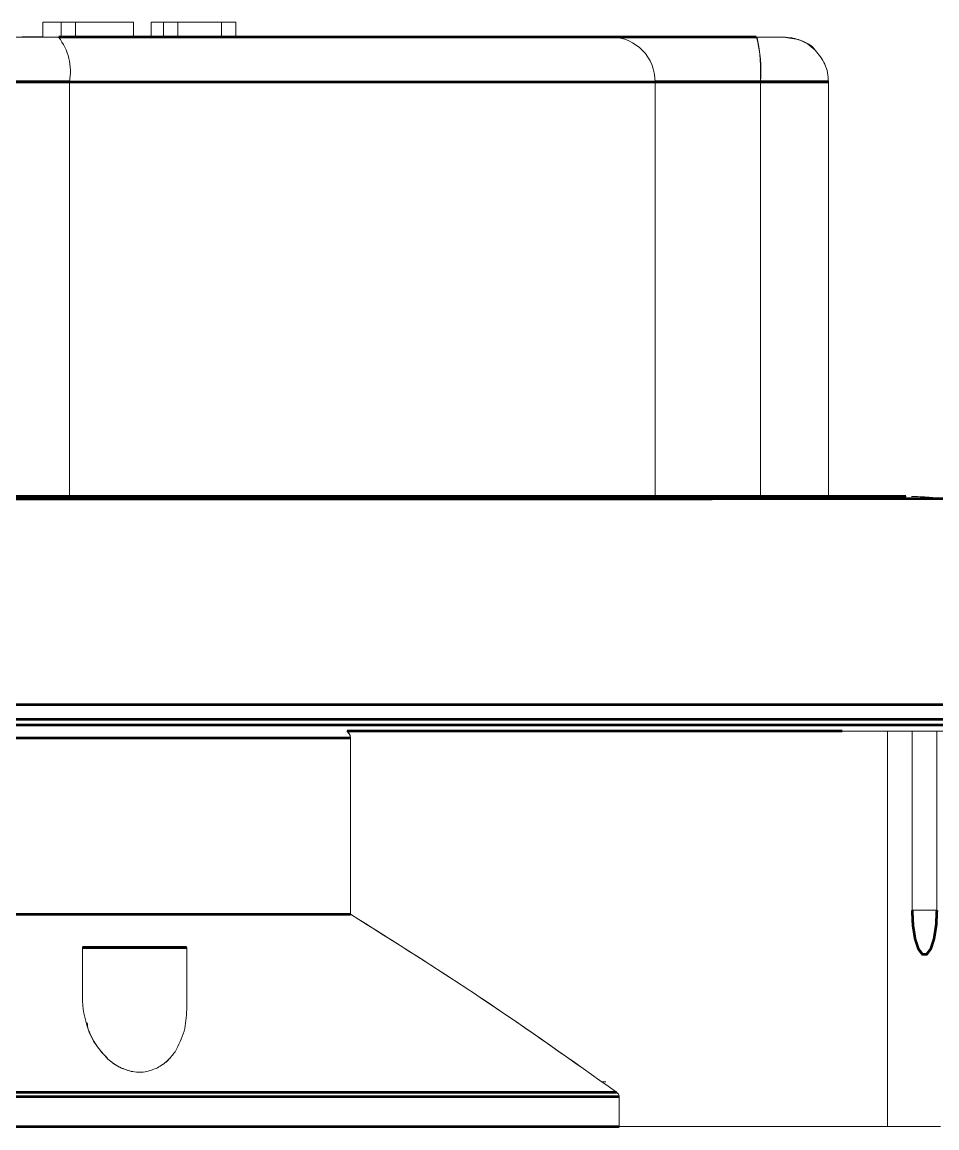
# Model space of a CAD drawing. Header units: millimetres. Extents: x -16985 to -606, y 2122 to 9380.
# Drawn here: x -12382.9 to -12321.6, y 7670 to 7744.1 of the extents above; entities that cross this region are included whole.
import ezdxf

# ---------------------------------------------------------------- set-up
doc = ezdxf.new("R2010")
doc.units = ezdxf.units.MM
doc.linetypes.add('K5LT_THIN', pattern=[0])

msp = doc.modelspace()

# ---------------------------------------------------------------- linework, layer by layer
at = {"color": 7, "linetype": 'K5LT_THIN', "lineweight": 18}
for p, q in [((-12381.524, 7744.117), (-12380.309, 7744.117)), ((-12380.309, 7744.117), (-12381.524, 7744.117)), ((-12381.524, 7744.117), (-12381.524, 7743.117)), ((-12379.339, 7744.117), (-12380.309, 7744.117)), ((-12380.309, 7744.117), (-12380.309, 7743.117)), ((-12380.309, 7744.117), (-12380.309, 7744.117)), ((-12380.309, 7744.117), (-12379.296, 7744.117)), ((-12380.309, 7744.117), (-12380.309, 7744.117)), ((-12379.339, 7743.117), (-12379.339, 7744.117)), ((-12375.448, 7744.117), (-12379.339, 7744.117)), ((-12379.296, 7744.117), (-12376.233, 7744.117)), ((-12379.296, 7744.117), (-12375.448, 7744.117)), ((-12379.296, 7744.117), (-12379.296, 7744.117)), ((-12379.296, 7744.117), (-12379.296, 7744.117)), ((-12376.233, 7744.117), (-12379.296, 7744.117)), ((-12375.448, 7744.117), (-12375.448, 7744.117)), ((-12375.448, 7744.117), (-12375.448, 7743.117)), ((-12374.254, 7743.117), (-12374.254, 7744.117)), ((-12373.308, 7744.117), (-12374.254, 7744.117)), ((-12374.254, 7744.117), (-12374.251, 7744.117)), ((-12374.25, 7744.117), (-12374.254, 7744.117)), ((-12374.251, 7744.117), (-12374.244, 7744.117)), ((-12374.243, 7744.117), (-12374.25, 7744.117)), ((-12374.244, 7744.117), (-12374.208, 7744.117)), ((-12374.152, 7744.117), (-12374.243, 7744.117)), ((-12374.208, 7744.117), (-12374.145, 7744.117)), ((-12374.07, 7744.117), (-12374.152, 7744.117)), ((-12374.145, 7744.117), (-12374.047, 7744.117)), ((-12373.958, 7744.117), (-12374.07, 7744.117)), ((-12374.047, 7744.117), (-12373.913, 7744.117)), ((-12373.82, 7744.117), (-12373.958, 7744.117)), ((-12373.913, 7744.117), (-12373.742, 7744.117)), ((-12373.656, 7744.117), (-12373.82, 7744.117)), ((-12373.742, 7744.117), (-12373.539, 7744.117)), ((-12373.471, 7744.117), (-12373.656, 7744.117)), ((-12373.539, 7744.117), (-12373.425, 7744.117)), ((-12373.266, 7744.117), (-12373.471, 7744.117)), ((-12373.444, 7744.117), (-12373.326, 7744.117)), ((-12373.392, 7744.117), (-12373.444, 7744.117)), ((-12373.444, 7743.117), (-12373.444, 7744.117)), ((-12372.482, 7744.117), (-12373.444, 7744.117)), ((-12373.392, 7744.117), (-12372.331, 7744.117)), ((-12373.338, 7744.117), (-12373.338, 7744.117)), ((-12373.326, 7744.117), (-12373.208, 7744.117)), ((-12373.308, 7744.117), (-12373.308, 7744.117)), ((-12371.618, 7744.117), (-12373.308, 7744.117)), ((-12373.308, 7744.117), (-12373.215, 7744.117)), ((-12373.024, 7744.117), (-12373.284, 7744.117)), ((-12373.046, 7744.117), (-12373.266, 7744.117)), ((-12373.215, 7744.117), (-12373.121, 7744.117)), ((-12373.208, 7744.117), (-12372.968, 7744.117)), ((-12371.49, 7744.117), (-12373.14, 7744.117)), ((-12373.14, 7744.117), (-12373.136, 7744.117)), ((-12373.14, 7744.117), (-12372.513, 7744.117)), ((-12373.136, 7744.117), (-12373.122, 7744.117)), ((-12373.122, 7744.117), (-12373.058, 7744.117)), ((-12373.121, 7744.117), (-12372.925, 7744.117)), ((-12373.058, 7744.117), (-12372.936, 7744.117)), ((-12372.296, 7744.117), (-12373.046, 7744.117)), ((-12373.012, 7744.117), (-12373.041, 7744.117)), ((-12372.871, 7744.117), (-12373.024, 7744.117)), ((-12372.976, 7744.117), (-12373.012, 7744.117)), ((-12372.924, 7744.117), (-12372.963, 7744.117)), ((-12372.936, 7744.117), (-12372.745, 7744.117)), ((-12372.925, 7744.117), (-12372.72, 7744.117)), ((-12372.807, 7744.117), (-12372.924, 7744.117)), ((-12372.603, 7744.117), (-12372.871, 7744.117)), ((-12372.67, 7744.117), (-12372.807, 7744.117)), ((-12372.745, 7744.117), (-12372.447, 7744.117)), ((-12372.725, 7744.117), (-12372.482, 7744.117)), ((-12372.72, 7744.117), (-12372.506, 7744.117)), ((-12372.593, 7744.117), (-12372.67, 7744.117)), ((-12372.513, 7744.117), (-12371.352, 7744.117)), ((-12372.506, 7744.117), (-12372.065, 7744.117)), ((-12369.536, 7744.117), (-12372.482, 7744.117)), ((-12372.482, 7744.117), (-12372.482, 7743.117)), ((-12372.447, 7744.117), (-12372.318, 7744.117)), ((-12372.105, 7744.117), (-12372.385, 7744.117)), ((-12372.318, 7744.117), (-12372.18, 7744.117)), ((-12371.753, 7744.117), (-12372.296, 7744.117)), ((-12372.273, 7744.117), (-12372.064, 7744.117)), ((-12372.18, 7744.117), (-12372.013, 7744.117)), ((-12371.957, 7744.117), (-12372.105, 7744.117)), ((-12371.812, 7744.117), (-12372.071, 7744.117)), ((-12372.065, 7744.117), (-12371.842, 7744.117)), ((-12372.064, 7744.117), (-12371.65, 7744.117)), ((-12372.013, 7744.117), (-12371.841, 7744.117)), ((-12371.656, 7744.117), (-12371.957, 7744.117)), ((-12371.841, 7744.117), (-12371.666, 7744.117)), ((-12371.309, 7744.117), (-12371.812, 7744.117)), ((-12371.615, 7744.117), (-12371.753, 7744.117)), ((-12371.666, 7744.117), (-12371.49, 7744.117)), ((-12371.65, 7744.117), (-12371.243, 7744.117)), ((-12369.724, 7744.117), (-12371.618, 7744.117)), ((-12371.618, 7744.117), (-12371.367, 7744.117)), ((-12371.477, 7744.117), (-12371.615, 7744.117)), ((-12371.49, 7744.117), (-12371.49, 7744.117)), ((-12371.49, 7744.117), (-12371.399, 7744.117)), ((-12370.344, 7744.117), (-12371.49, 7744.117)), ((-12371.477, 7744.117), (-12371.477, 7744.117)), ((-12371.345, 7744.117), (-12371.477, 7744.117)), ((-12371.477, 7744.117), (-12369.547, 7744.117)), ((-12371.399, 7744.117), (-12371.309, 7744.117)), ((-12371.367, 7744.117), (-12371.117, 7744.117)), ((-12371.138, 7744.117), (-12371.352, 7744.117)), ((-12371.352, 7744.117), (-12369.718, 7744.117)), ((-12371.212, 7744.117), (-12371.345, 7744.117)), ((-12371.073, 7744.117), (-12371.309, 7744.117)), ((-12371.309, 7744.117), (-12371.13, 7744.117)), ((-12371.243, 7744.117), (-12370.849, 7744.117)), ((-12370.949, 7744.117), (-12371.212, 7744.117)), ((-12370.925, 7744.117), (-12371.138, 7744.117)), ((-12371.13, 7744.117), (-12370.997, 7744.117)), ((-12371.117, 7744.117), (-12370.628, 7744.117)), ((-12370.649, 7744.117), (-12371.073, 7744.117)), ((-12370.997, 7744.117), (-12370.869, 7744.117)), ((-12370.689, 7744.117), (-12370.949, 7744.117)), ((-12370.505, 7744.117), (-12370.925, 7744.117)), ((-12370.869, 7744.117), (-12370.589, 7744.117)), ((-12370.849, 7744.117), (-12370.475, 7744.117)), ((-12370.436, 7744.117), (-12370.689, 7744.117)), ((-12370.465, 7744.117), (-12370.649, 7744.117)), ((-12370.628, 7744.117), (-12370.393, 7744.117)), ((-12370.589, 7744.117), (-12370.463, 7744.117)), ((-12370.102, 7744.117), (-12370.505, 7744.117)), ((-12370.475, 7744.117), (-12370.126, 7744.117)), ((-12370.2, 7744.117), (-12370.465, 7744.117)), ((-12370.463, 7744.117), (-12370.344, 7744.117)), ((-12370.193, 7744.117), (-12370.436, 7744.117)), ((-12370.393, 7744.117), (-12370.163, 7744.117)), ((-12370.344, 7744.117), (-12370.246, 7744.117)), ((-12370.246, 7744.117), (-12370.156, 7744.117)), ((-12370.057, 7744.117), (-12370.2, 7744.117)), ((-12369.961, 7744.117), (-12370.193, 7744.117)), ((-12370.163, 7744.117), (-12369.94, 7744.117)), ((-12370.156, 7744.117), (-12370.007, 7744.117)), ((-12370.126, 7744.117), (-12369.811, 7744.117)), ((-12369.907, 7744.117), (-12370.102, 7744.117)), ((-12369.941, 7744.117), (-12370.057, 7744.117)), ((-12370.007, 7744.117), (-12369.891, 7744.117)), ((-12369.745, 7744.117), (-12369.961, 7744.117)), ((-12369.799, 7744.117), (-12369.941, 7744.117)), ((-12369.94, 7744.117), (-12369.724, 7744.117)), ((-12369.718, 7744.117), (-12369.907, 7744.117)), ((-12369.891, 7744.117), (-12369.807, 7744.117)), ((-12369.811, 7744.117), (-12369.67, 7744.117)), ((-12369.807, 7744.117), (-12369.753, 7744.117)), ((-12369.754, 7744.117), (-12369.799, 7744.117)), ((-12369.724, 7744.117), (-12369.754, 7744.117)), ((-12369.753, 7744.117), (-12369.739, 7744.117)), ((-12369.645, 7744.117), (-12369.745, 7744.117)), ((-12369.739, 7744.117), (-12369.703, 7744.117)), ((-12369.718, 7744.117), (-12369.697, 7744.117)), ((-12369.709, 7744.117), (-12369.718, 7744.117)), ((-12369.702, 7744.117), (-12369.7, 7744.117)), ((-12369.7, 7744.117), (-12369.697, 7744.117)), ((-12369.697, 7744.117), (-12369.698, 7744.117)), ((-12369.547, 7744.117), (-12369.645, 7744.117)), ((-12369.41, 7744.117), (-12369.547, 7744.117)), ((-12369.536, 7744.117), (-12369.536, 7743.117)), ((-12369.282, 7744.117), (-12369.41, 7744.117)), ((-12369.405, 7744.117), (-12369.282, 7744.117)), ((-12369.068, 7744.117), (-12369.282, 7744.117)), ((-12369.282, 7744.117), (-12369.071, 7744.117)), ((-12369.071, 7744.117), (-12368.903, 7744.117)), ((-12368.773, 7744.117), (-12369.068, 7744.117)), ((-12368.903, 7744.117), (-12368.685, 7744.117)), ((-12368.694, 7744.117), (-12368.773, 7744.117)), ((-12368.655, 7744.117), (-12368.694, 7744.117)), ((-12368.685, 7744.117), (-12368.627, 7744.117)), ((-12368.624, 7744.117), (-12368.655, 7744.117)), ((-12368.627, 7744.117), (-12368.594, 7744.117)), ((-12368.605, 7744.117), (-12368.624, 7744.117)), ((-12368.596, 7744.117), (-12368.605, 7744.117)), ((-12368.585, 7744.117), (-12368.596, 7744.117)), ((-12368.594, 7744.117), (-12368.587, 7744.117)), ((-12368.583, 7744.117), (-12368.585, 7744.117)), ((-12368.583, 7743.117), (-12368.583, 7744.117)), ((-12382.087, 7743.111), (-12383.598, 7743.111)), ((-12382.916, 7743.12), (-12381.524, 7743.12)), ((-12382.916, 7743.12), (-12382.087, 7743.12)), ((-12382.087, 7743.12), (-12381.524, 7743.12)), ((-12380.474, 7743.111), (-12382.087, 7743.111)), ((-12381.524, 7743.117), (-12380.309, 7743.117)), ((-12381.524, 7743.117), (-12380.309, 7743.117)), ((-12373.926, 7743.111), (-12380.474, 7743.111)), ((-12380.309, 7743.117), (-12379.339, 7743.117)), ((-12380.309, 7743.117), (-12379.339, 7743.117)), ((-12379.339, 7743.117), (-12375.448, 7743.117)), ((-12379.339, 7743.117), (-12375.448, 7743.117)), ((-12375.448, 7743.12), (-12374.208, 7743.12)), ((-12375.448, 7743.12), (-12374.177, 7743.12)), ((-12374.152, 7743.117), (-12374.243, 7743.117)), ((-12374.178, 7743.117), (-12374.226, 7743.117)), ((-12374.173, 7743.117), (-12374.145, 7743.117)), ((-12374.145, 7743.117), (-12374.047, 7743.117)), ((-12374.047, 7743.117), (-12373.913, 7743.117)), ((-12367.722, 7743.111), (-12373.926, 7743.111)), ((-12373.913, 7743.117), (-12373.742, 7743.117)), ((-12373.061, 7743.117), (-12373.881, 7743.117)), ((-12373.656, 7743.117), (-12373.82, 7743.117)), ((-12373.742, 7743.117), (-12373.539, 7743.117)), ((-12373.471, 7743.117), (-12373.656, 7743.117)), ((-12373.539, 7743.117), (-12373.444, 7743.117)), ((-12373.444, 7743.117), (-12373.471, 7743.117)), ((-12373.444, 7743.12), (-12373.158, 7743.12)), ((-12373.444, 7743.12), (-12373.177, 7743.12)), ((-12373.392, 7743.117), (-12373.444, 7743.117)), ((-12373.392, 7743.117), (-12373.444, 7743.117)), ((-12373.444, 7743.117), (-12373.208, 7743.117)), ((-12373.444, 7743.117), (-12372.482, 7743.117)), ((-12372.482, 7743.117), (-12373.392, 7743.117)), ((-12373.284, 7743.117), (-12373.392, 7743.117)), ((-12373.224, 7743.117), (-12373.392, 7743.117)), ((-12373.392, 7743.117), (-12373.308, 7743.117)), ((-12373.308, 7743.117), (-12373.061, 7743.117)), ((-12373.308, 7743.117), (-12373.121, 7743.117)), ((-12373.173, 7743.117), (-12373.284, 7743.117)), ((-12373.14, 7743.117), (-12373.224, 7743.117)), ((-12373.208, 7743.117), (-12372.968, 7743.117)), ((-12372.948, 7743.117), (-12373.173, 7743.117)), ((-12373.027, 7743.117), (-12373.142, 7743.117)), ((-12373.121, 7743.117), (-12372.925, 7743.117)), ((-12373.012, 7743.117), (-12373.027, 7743.117)), ((-12372.968, 7743.117), (-12372.725, 7743.117)), ((-12372.641, 7743.117), (-12372.925, 7743.117)), ((-12372.925, 7743.117), (-12372.72, 7743.117)), ((-12372.807, 7743.117), (-12372.846, 7743.117)), ((-12372.67, 7743.117), (-12372.807, 7743.117)), ((-12372.794, 7743.117), (-12371.618, 7743.117)), ((-12372.513, 7743.117), (-12372.739, 7743.117)), ((-12372.725, 7743.117), (-12372.482, 7743.117)), ((-12372.72, 7743.117), (-12372.506, 7743.117)), ((-12372.677, 7743.117), (-12372.482, 7743.117)), ((-12372.593, 7743.117), (-12372.67, 7743.117)), ((-12372.655, 7743.117), (-12372.564, 7743.117)), ((-12372.487, 7743.117), (-12372.641, 7743.117)), ((-12372.506, 7743.117), (-12372.065, 7743.117)), ((-12372.482, 7743.117), (-12369.536, 7743.117)), ((-12372.105, 7743.117), (-12372.331, 7743.117)), ((-12372.273, 7743.117), (-12372.064, 7743.117)), ((-12372.18, 7743.117), (-12372.111, 7743.117)), ((-12371.615, 7743.117), (-12372.169, 7743.117)), ((-12371.957, 7743.117), (-12372.105, 7743.117)), ((-12372.065, 7743.117), (-12371.842, 7743.117)), ((-12372.064, 7743.117), (-12371.65, 7743.117)), ((-12372.013, 7743.117), (-12371.841, 7743.117)), ((-12371.656, 7743.117), (-12371.957, 7743.117)), ((-12371.477, 7743.117), (-12371.941, 7743.117)), ((-12371.941, 7743.117), (-12371.49, 7743.117)), ((-12371.753, 7743.117), (-12371.927, 7743.117)), ((-12371.92, 7743.12), (-12371.725, 7743.12)), ((-12371.89, 7743.12), (-12371.615, 7743.12)), ((-12371.842, 7743.117), (-12371.618, 7743.117)), ((-12371.841, 7743.117), (-12371.666, 7743.117)), ((-12371.618, 7743.117), (-12371.753, 7743.117)), ((-12371.666, 7743.117), (-12371.618, 7743.117)), ((-12371.65, 7743.117), (-12371.243, 7743.117)), ((-12370.873, 7743.117), (-12371.352, 7743.117)), ((-12371.138, 7743.117), (-12371.352, 7743.117)), ((-12371.345, 7743.12), (-12370.873, 7743.12)), ((-12370.914, 7743.117), (-12371.309, 7743.117)), ((-12371.243, 7743.117), (-12370.849, 7743.117)), ((-12371.242, 7743.117), (-12370.759, 7743.117)), ((-12371.064, 7743.117), (-12371.242, 7743.117)), ((-12371.217, 7743.117), (-12371.13, 7743.117)), ((-12370.949, 7743.117), (-12371.212, 7743.117)), ((-12371.198, 7743.12), (-12371.032, 7743.12)), ((-12370.925, 7743.117), (-12371.138, 7743.117)), ((-12371.13, 7743.117), (-12370.997, 7743.117)), ((-12370.997, 7743.117), (-12370.869, 7743.117)), ((-12370.844, 7743.117), (-12370.925, 7743.117)), ((-12370.897, 7743.117), (-12370.914, 7743.117)), ((-12370.869, 7743.117), (-12370.821, 7743.117)), ((-12370.849, 7743.117), (-12370.475, 7743.117)), ((-12370.475, 7743.117), (-12370.126, 7743.117)), ((-12369.942, 7743.117), (-12370.465, 7743.117)), ((-12370.447, 7743.12), (-12370.21, 7743.12)), ((-12370.203, 7743.117), (-12370.36, 7743.117)), ((-12370.344, 7743.117), (-12370.201, 7743.117)), ((-12370.344, 7743.117), (-12370.246, 7743.117)), ((-12370.193, 7743.117), (-12370.344, 7743.117)), ((-12370.314, 7743.12), (-12370.077, 7743.12)), ((-12370.102, 7743.117), (-12370.301, 7743.117)), ((-12370.051, 7743.117), (-12370.278, 7743.117)), ((-12370.246, 7743.117), (-12370.156, 7743.117)), ((-12370.126, 7743.117), (-12369.811, 7743.117)), ((-12369.878, 7743.117), (-12369.724, 7743.117)), ((-12369.547, 7743.117), (-12369.832, 7743.117)), ((-12369.799, 7743.117), (-12369.822, 7743.117)), ((-12369.811, 7743.117), (-12369.67, 7743.117)), ((-12369.807, 7743.117), (-12369.753, 7743.117)), ((-12369.792, 7743.117), (-12369.799, 7743.117)), ((-12369.718, 7743.117), (-12369.776, 7743.117)), ((-12369.757, 7743.12), (-12369.095, 7743.12)), ((-12369.753, 7743.117), (-12369.739, 7743.117)), ((-12369.739, 7743.117), (-12369.718, 7743.117)), ((-12369.697, 7743.117), (-12369.718, 7743.117)), ((-12369.709, 7743.117), (-12369.718, 7743.117)), ((-12369.547, 7743.117), (-12369.697, 7743.117)), ((-12369.646, 7743.12), (-12368.921, 7743.12)), ((-12368.95, 7743.117), (-12369.547, 7743.117)), ((-12369.41, 7743.117), (-12369.547, 7743.117)), ((-12369.282, 7743.117), (-12369.41, 7743.117)), ((-12369.405, 7743.117), (-12369.282, 7743.117)), ((-12369.282, 7743.117), (-12369.071, 7743.117)), ((-12369.068, 7743.117), (-12369.282, 7743.117)), ((-12369.071, 7743.117), (-12368.775, 7743.117)), ((-12368.88, 7743.117), (-12369.068, 7743.117)), ((-12368.775, 7743.117), (-12368.713, 7743.117)), ((-12368.733, 7743.12), (-12367.721, 7743.12)), ((-12361.976, 7743.111), (-12367.722, 7743.111)), ((-12367.721, 7743.12), (-12361.975, 7743.119)), ((-12356.792, 7743.112), (-12361.976, 7743.111)), ((-12361.975, 7743.119), (-12356.791, 7743.119)), ((-12352.265, 7743.112), (-12356.792, 7743.112)), ((-12356.791, 7743.119), (-12352.264, 7743.118)), ((-12348.477, 7743.113), (-12352.265, 7743.112)), ((-12352.264, 7743.118), (-12348.476, 7743.118)), ((-12345.497, 7743.113), (-12348.477, 7743.113)), ((-12348.476, 7743.118), (-12345.497, 7743.117)), ((-12345.497, 7743.117), (-12343.379, 7743.117)), ((-12343.38, 7743.114), (-12345.497, 7743.113)), ((-12342.84, 7743.114), (-12343.38, 7743.114)), ((-12343.379, 7743.117), (-12342.84, 7743.116)), ((-12342.84, 7743.116), (-12342.059, 7743.116)), ((-12342.059, 7743.114), (-12342.84, 7743.114)), ((-12342.059, 7743.116), (-12341.053, 7743.116)), ((-12341.054, 7743.115), (-12342.059, 7743.114)), ((-12339.849, 7743.115), (-12341.054, 7743.115)), ((-12341.053, 7743.116), (-12339.849, 7743.116)), ((-12339.849, 7743.116), (-12338.473, 7743.116)), ((-12338.473, 7743.115), (-12339.849, 7743.115)), ((-12338.473, 7743.116), (-12336.96, 7743.116)), ((-12336.96, 7743.115), (-12338.473, 7743.115)), ((-12336.96, 7743.116), (-12335.345, 7743.116)), ((-12335.345, 7743.115), (-12336.96, 7743.115)), ((-12335.345, 7743.116), (-12333.667, 7743.116)), ((-12333.667, 7743.115), (-12335.345, 7743.115)), ((-12333.667, 7743.116), (-12331.844, 7743.115)), ((-12333.667, 7743.116), (-12332.982, 7743.116)), ((-12331.844, 7743.115), (-12333.667, 7743.115)), ((-12332.982, 7743.115), (-12333.667, 7743.115)), ((-12332.982, 7743.116), (-12332.405, 7743.116)), ((-12332.405, 7743.115), (-12332.982, 7743.115)), ((-12332.405, 7743.116), (-12332.009, 7743.116)), ((-12332.01, 7743.115), (-12332.405, 7743.115)), ((-12331.844, 7743.115), (-12332.01, 7743.115)), ((-12332.009, 7743.116), (-12331.844, 7743.115)), ((-12331.844, 7743.115), (-12331.844, 7743.115)), ((-12331.844, 7743.115), (-12331.311, 7743.024)), ((-12331.844, 7743.115), (-12331.844, 7743.115)), ((-12379.746, 7740.11), (-12379.746, 7712.325)), ((-12340.469, 7740.117), (-12340.469, 7740.114)), ((-12340.246, 7740.117), (-12340.469, 7740.117)), ((-12340.469, 7712.329), (-12340.469, 7740.114)), ((-12333.406, 7740.115), (-12333.406, 7740.116)), ((-12333.406, 7740.115), (-12333.406, 7712.329)), ((-12328.845, 7712.33), (-12328.845, 7740.115)), ((-12328.844, 7740.115), (-12328.845, 7712.33)), ((-12386.088, 7712.323), (-12379.366, 7712.324)), ((-12382.018, 7712.325), (-12383.016, 7712.325)), ((-12380.919, 7712.325), (-12382.018, 7712.325)), ((-12379.746, 7712.325), (-12380.919, 7712.325)), ((-12372.812, 7712.325), (-12379.746, 7712.325)), ((-12379.366, 7712.324), (-12372.775, 7712.324)), ((-12366.244, 7712.326), (-12372.812, 7712.325)), ((-12372.775, 7712.324), (-12366.377, 7712.324)), ((-12366.377, 7712.324), (-12360.235, 7712.324)), ((-12360.159, 7712.326), (-12366.244, 7712.326)), ((-12360.235, 7712.324), (-12354.407, 7712.324)), ((-12354.671, 7712.326), (-12360.159, 7712.326)), ((-12349.877, 7712.327), (-12354.671, 7712.326)), ((-12354.407, 7712.324), (-12348.949, 7712.325)), ((-12345.866, 7712.327), (-12349.877, 7712.327)), ((-12348.949, 7712.325), (-12343.914, 7712.325)), ((-12342.711, 7712.328), (-12345.866, 7712.327)), ((-12343.914, 7712.325), (-12339.351, 7712.326)), ((-12340.469, 7712.329), (-12342.711, 7712.328)), ((-12340.077, 7712.329), (-12340.469, 7712.329)), ((-12339.509, 7712.329), (-12340.077, 7712.329)), ((-12338.778, 7712.329), (-12339.509, 7712.329)), ((-12339.351, 7712.326), (-12335.304, 7712.326)), ((-12337.902, 7712.329), (-12338.778, 7712.329)), ((-12336.901, 7712.329), (-12337.902, 7712.329)), ((-12335.801, 7712.329), (-12336.901, 7712.329)), ((-12334.626, 7712.329), (-12335.801, 7712.329)), ((-12335.304, 7712.326), (-12331.81, 7712.327)), ((-12333.406, 7712.329), (-12334.626, 7712.329)), ((-12332.516, 7712.329), (-12333.406, 7712.329)), ((-12331.67, 7712.329), (-12332.516, 7712.329)), ((-12331.81, 7712.327), (-12328.905, 7712.327)), ((-12330.895, 7712.329), (-12331.67, 7712.329)), ((-12330.216, 7712.329), (-12330.895, 7712.329)), ((-12329.655, 7712.329), (-12330.216, 7712.329)), ((-12329.231, 7712.33), (-12329.655, 7712.329)), ((-12328.958, 7712.33), (-12329.231, 7712.33)), ((-12328.845, 7712.33), (-12328.958, 7712.33)), ((-12326.616, 7712.332), (-12328.905, 7712.332)), ((-12328.905, 7712.327), (-12326.616, 7712.328)), ((-12328.845, 7712.33), (-12328.845, 7712.33)), ((-12328.845, 7712.33), (-12328.845, 7712.33)), ((-12324.965, 7712.331), (-12326.616, 7712.332)), ((-12326.616, 7712.328), (-12324.965, 7712.329)), ((-12323.968, 7712.331), (-12324.965, 7712.331)), ((-12324.965, 7712.329), (-12323.968, 7712.329)), ((-12323.635, 7712.33), (-12323.968, 7712.331)), ((-12323.968, 7712.329), (-12323.635, 7712.33)), ((-12361.132, 7696.598), (-12352.618, 7696.598)), ((-12324.875, 7696.597), (-12361.132, 7696.598)), ((-12324.875, 7696.597), (-12361.132, 7696.598)), ((-12360.963, 7696.396), (-12361.132, 7696.598)), ((-12352.618, 7696.598), (-12334.779, 7696.597)), ((-12334.779, 7696.597), (-12352.618, 7696.598)), ((-12334.779, 7696.597), (-12332.023, 7696.598)), ((-12334.779, 7696.597), (-12332.023, 7696.598)), ((-12334.345, 7696.598), (-12327.92, 7696.599)), ((-12334.345, 7696.598), (-12334.345, 7696.598)), ((-12334.345, 7696.598), (-12332.023, 7696.598)), ((-12332.023, 7696.598), (-12334.345, 7696.598)), ((-12328.178, 7696.598), (-12330.934, 7696.597)), ((-12330.934, 7696.597), (-12328.178, 7696.598)), ((-12327.089, 7696.597), (-12330.934, 7696.597)), ((-12330.934, 7696.597), (-12327.089, 7696.597)), ((-12324.333, 7696.598), (-12328.178, 7696.598)), ((-12328.178, 7696.598), (-12328.178, 7696.597)), ((-12328.178, 7696.598), (-12324.333, 7696.598)), ((-12327.92, 7696.599), (-12319.914, 7696.598)), ((-12327.089, 7696.597), (-12326.538, 7696.597)), ((-12326.538, 7696.597), (-12327.089, 7696.597)), ((-12326.538, 7696.597), (-12323.221, 7696.597)), ((-12323.221, 7696.597), (-12326.538, 7696.597)), ((-12324.884, 7696.598), (-12324.333, 7696.598)), ((-12321.568, 7696.598), (-12324.884, 7696.598)), ((-12324.884, 7696.598), (-12324.884, 7696.597)), ((-12324.884, 7696.598), (-12321.568, 7696.598)), ((-12323.221, 7696.597), (-12324.875, 7696.597)), ((-12324.875, 7670.097), (-12324.875, 7696.597)), ((-12324.875, 7696.597), (-12323.221, 7696.597)), ((-12323.221, 7696.597), (-12323.221, 7684.597)), ((-12319.914, 7696.598), (-12321.568, 7696.598)), ((-12321.568, 7696.598), (-12321.568, 7684.598)), ((-12360.891, 7696.141), (-12360.891, 7684.325)), ((-12323.221, 7684.598), (-12321.568, 7684.598)), ((-12323.221, 7684.597), (-12323.206, 7684.012)), ((-12321.583, 7684.013), (-12321.568, 7684.598)), ((-12323.206, 7684.012), (-12323.158, 7683.449)), ((-12321.631, 7683.45), (-12321.583, 7684.013)), ((-12323.158, 7683.449), (-12323.082, 7682.931)), ((-12321.707, 7682.931), (-12321.631, 7683.45)), ((-12323.082, 7682.931), (-12322.979, 7682.476)), ((-12322.979, 7682.476), (-12322.854, 7682.103)), ((-12321.935, 7682.103), (-12321.81, 7682.476)), ((-12321.81, 7682.476), (-12321.707, 7682.931)), ((-12378.875, 7682.097), (-12378.875, 7682.098)), ((-12378.875, 7682.098), (-12371.875, 7682.098)), ((-12378.807, 7682.097), (-12378.875, 7682.097)), ((-12378.875, 7682.097), (-12378.875, 7678.824)), ((-12378.608, 7682.097), (-12378.807, 7682.097)), ((-12378.285, 7682.097), (-12378.608, 7682.097)), ((-12377.849, 7682.097), (-12378.285, 7682.097)), ((-12377.319, 7682.097), (-12377.849, 7682.097)), ((-12376.714, 7682.097), (-12377.319, 7682.097)), ((-12376.875, 7682.097), (-12376.76, 7682.097)), ((-12376.76, 7682.097), (-12376.875, 7682.097)), ((-12376.76, 7682.097), (-12376.435, 7682.097)), ((-12376.435, 7682.097), (-12376.76, 7682.097)), ((-12376.057, 7682.097), (-12376.714, 7682.097)), ((-12376.435, 7682.097), (-12375.948, 7682.097)), ((-12375.948, 7682.097), (-12376.435, 7682.097)), ((-12375.375, 7682.097), (-12376.057, 7682.097)), ((-12375.948, 7682.097), (-12375.375, 7682.097)), ((-12375.375, 7682.097), (-12375.948, 7682.097)), ((-12374.692, 7682.097), (-12375.375, 7682.097)), ((-12375.375, 7682.097), (-12374.801, 7682.097)), ((-12374.801, 7682.097), (-12375.375, 7682.097)), ((-12374.801, 7682.097), (-12374.314, 7682.097)), ((-12374.314, 7682.097), (-12374.801, 7682.097)), ((-12374.035, 7682.097), (-12374.692, 7682.097)), ((-12374.314, 7682.097), (-12373.989, 7682.097)), ((-12373.989, 7682.097), (-12374.314, 7682.097)), ((-12373.43, 7682.097), (-12374.035, 7682.097)), ((-12373.989, 7682.097), (-12373.875, 7682.097)), ((-12373.875, 7682.097), (-12373.989, 7682.097)), ((-12372.9, 7682.097), (-12373.43, 7682.097)), ((-12372.464, 7682.097), (-12372.9, 7682.097)), ((-12372.141, 7682.097), (-12372.464, 7682.097)), ((-12371.942, 7682.097), (-12372.141, 7682.097)), ((-12371.875, 7682.097), (-12371.942, 7682.097)), ((-12371.875, 7682.097), (-12371.875, 7682.098)), ((-12371.875, 7677.943), (-12371.875, 7682.097)), ((-12322.854, 7682.103), (-12322.711, 7681.826)), ((-12322.711, 7681.826), (-12322.556, 7681.655)), ((-12322.556, 7681.655), (-12322.395, 7681.598)), ((-12322.395, 7681.598), (-12322.233, 7681.655)), ((-12322.233, 7681.655), (-12322.078, 7681.826)), ((-12322.078, 7681.826), (-12321.935, 7682.103)), ((-12371.875, 7677.945), (-12371.875, 7677.943)), ((-12343.773, 7673.098), (-12344.006, 7673.098)), ((-12343.049, 7672.396), (-12342.921, 7672.269)), ((-12342.921, 7672.269), (-12343.049, 7672.396)), ((-12342.865, 7670.097), (-12342.865, 7672.097)), ((-12342.865, 7672.097), (-12342.865, 7670.097)), ((-12363.194, 7670.097), (-12383.875, 7670.097)), ((-12383.875, 7670.097), (-12370.068, 7670.097)), ((-12370.068, 7670.097), (-12358.06, 7670.097)), ((-12342.865, 7670.097), (-12363.194, 7670.097)), ((-12342.865, 7670.097), (-12324.875, 7670.097)), ((-12324.875, 7670.097), (-12342.865, 7670.097)), ((-12321.318, 7670.098), (-12324.875, 7670.097)), ((-12321.318, 7670.098), (-12324.875, 7670.097))]:
    msp.add_line(p, q, dxfattribs=at)
at = {"color": 7, "linetype": 'K5LT_THIN', "const_width": 0.18}
for points in [[(-12343.38, 7743.114), (-12344.578, 7743.114), (-12346.11, 7743.113), (-12347.964, 7743.113), (-12350.128, 7743.113), (-12352.588, 7743.112), (-12355.325, 7743.112), (-12358.321, 7743.112), (-12361.556, 7743.111), (-12365.006, 7743.111), (-12368.649, 7743.111), (-12372.459, 7743.111), (-12376.41, 7743.111), (-12380.474, 7743.111)], [(-12368.618, 7743.12), (-12365.006, 7743.12), (-12361.555, 7743.119), (-12358.32, 7743.119), (-12355.324, 7743.119), (-12352.587, 7743.118), (-12350.128, 7743.118), (-12347.964, 7743.118), (-12346.109, 7743.117), (-12344.578, 7743.117), (-12343.379, 7743.117)], [(-12343.379, 7743.117), (-12342.84, 7743.116), (-12342.059, 7743.116), (-12341.053, 7743.116), (-12339.849, 7743.116), (-12338.473, 7743.116), (-12336.96, 7743.116), (-12335.345, 7743.116), (-12333.667, 7743.116)], [(-12385.774, 7740.11), (-12385.571, 7740.11), (-12385.182, 7740.11), (-12384.617, 7740.11), (-12383.889, 7740.11), (-12383.016, 7740.11), (-12382.018, 7740.11), (-12380.919, 7740.11), (-12379.746, 7740.11)], [(-12379.745, 7740.121), (-12380.918, 7740.121), (-12382.017, 7740.121), (-12383.015, 7740.121), (-12383.888, 7740.121), (-12384.616, 7740.121), (-12385.181, 7740.121), (-12385.57, 7740.121), (-12385.772, 7740.121)], [(-12340.469, 7740.114), (-12341.738, 7740.114), (-12343.36, 7740.113), (-12345.324, 7740.113), (-12347.615, 7740.112), (-12350.219, 7740.112), (-12353.117, 7740.112), (-12356.29, 7740.111), (-12359.715, 7740.111), (-12363.368, 7740.111), (-12367.225, 7740.111), (-12371.259, 7740.111), (-12375.443, 7740.11), (-12379.746, 7740.11)], [(-12379.746, 7740.11), (-12375.443, 7740.11), (-12371.259, 7740.111), (-12367.225, 7740.111), (-12363.368, 7740.111), (-12359.715, 7740.111), (-12356.29, 7740.111), (-12353.117, 7740.112), (-12350.219, 7740.112), (-12347.615, 7740.112), (-12345.324, 7740.113), (-12343.36, 7740.113), (-12341.738, 7740.114), (-12340.469, 7740.114)], [(-12333.406, 7740.116), (-12334.626, 7740.116), (-12335.8, 7740.116), (-12336.901, 7740.116), (-12337.901, 7740.116), (-12338.777, 7740.116), (-12339.508, 7740.116), (-12340.077, 7740.116), (-12340.469, 7740.117)], [(-12340.469, 7740.114), (-12340.077, 7740.114), (-12339.509, 7740.114), (-12338.778, 7740.114), (-12337.901, 7740.114), (-12336.901, 7740.114), (-12335.801, 7740.115), (-12334.626, 7740.115), (-12333.406, 7740.115)], [(-12333.406, 7740.116), (-12332.516, 7740.116), (-12331.67, 7740.116), (-12330.895, 7740.116), (-12330.216, 7740.116), (-12329.655, 7740.116), (-12329.231, 7740.116), (-12328.958, 7740.116), (-12328.844, 7740.115)], [(-12328.845, 7740.115), (-12328.958, 7740.115), (-12329.231, 7740.115), (-12329.655, 7740.115), (-12330.216, 7740.115), (-12330.895, 7740.115), (-12331.67, 7740.115), (-12332.516, 7740.115), (-12333.406, 7740.115)], [(-12392.874, 7712.165), (-12387.756, 7712.165), (-12382.663, 7712.165), (-12377.623, 7712.165), (-12372.66, 7712.165), (-12367.8, 7712.165), (-12363.068, 7712.166), (-12358.488, 7712.166), (-12354.083, 7712.166), (-12349.876, 7712.166), (-12345.888, 7712.166), (-12342.139, 7712.167), (-12338.649, 7712.167), (-12335.435, 7712.168), (-12332.514, 7712.168), (-12329.901, 7712.168), (-12327.608, 7712.169), (-12325.648, 7712.169), (-12324.03, 7712.17), (-12322.764, 7712.17), (-12321.854, 7712.171), (-12321.307, 7712.171), (-12321.124, 7712.172)], [(-12321.124, 7712.172), (-12321.307, 7712.171), (-12321.854, 7712.171), (-12322.764, 7712.17), (-12324.03, 7712.17), (-12325.648, 7712.169), (-12327.608, 7712.169), (-12329.901, 7712.168), (-12332.514, 7712.168), (-12335.435, 7712.168), (-12338.649, 7712.167), (-12342.139, 7712.167), (-12345.888, 7712.166), (-12349.876, 7712.166), (-12354.083, 7712.166), (-12358.488, 7712.166), (-12363.068, 7712.166), (-12367.8, 7712.165), (-12372.66, 7712.165), (-12377.623, 7712.165), (-12382.663, 7712.165), (-12387.756, 7712.165), (-12392.874, 7712.165)], [(-12379.746, 7712.325), (-12380.919, 7712.325), (-12382.018, 7712.325), (-12383.016, 7712.325), (-12383.89, 7712.325), (-12384.617, 7712.325), (-12385.182, 7712.325), (-12385.571, 7712.325), (-12385.774, 7712.324)], [(-12328.845, 7712.332), (-12328, 7712.332), (-12326.439, 7712.332), (-12325.217, 7712.331), (-12324.339, 7712.331), (-12323.811, 7712.33), (-12323.635, 7712.33), (-12323.811, 7712.329), (-12324.339, 7712.329), (-12325.217, 7712.328), (-12326.439, 7712.328), (-12328, 7712.328), (-12329.892, 7712.327), (-12332.104, 7712.327), (-12334.626, 7712.326), (-12337.445, 7712.326), (-12340.546, 7712.326), (-12343.914, 7712.325), (-12347.532, 7712.325), (-12351.381, 7712.325), (-12355.441, 7712.324), (-12359.691, 7712.324), (-12364.111, 7712.324), (-12368.678, 7712.324), (-12373.367, 7712.324), (-12378.156, 7712.324), (-12383.021, 7712.323)], [(-12379.746, 7712.325), (-12375.443, 7712.325), (-12371.26, 7712.325), (-12367.226, 7712.325), (-12363.368, 7712.326), (-12359.715, 7712.326), (-12356.29, 7712.326), (-12353.117, 7712.326), (-12350.219, 7712.327), (-12347.615, 7712.327), (-12345.324, 7712.327), (-12343.36, 7712.328), (-12341.738, 7712.328), (-12340.469, 7712.329)], [(-12333.406, 7712.329), (-12334.626, 7712.329), (-12335.801, 7712.329), (-12336.901, 7712.329), (-12337.902, 7712.329), (-12338.778, 7712.329), (-12339.509, 7712.329), (-12340.077, 7712.329), (-12340.469, 7712.329)], [(-12333.406, 7712.329), (-12332.516, 7712.329), (-12331.67, 7712.329), (-12330.895, 7712.329), (-12330.216, 7712.329), (-12329.655, 7712.329), (-12329.231, 7712.33), (-12328.958, 7712.33), (-12328.845, 7712.33)], [(-12392.874, 7698.378), (-12384.885, 7698.378), (-12376.911, 7698.378), (-12368.968, 7698.378), (-12361.072, 7698.378), (-12353.238, 7698.378), (-12345.482, 7698.379), (-12337.819, 7698.379), (-12330.263, 7698.379), (-12322.83, 7698.379), (-12315.534, 7698.38)], [(-12302.562, 7698.38), (-12310.107, 7698.38), (-12317.84, 7698.379), (-12325.743, 7698.379), (-12333.798, 7698.379), (-12341.986, 7698.379), (-12350.29, 7698.379), (-12358.691, 7698.378), (-12367.169, 7698.378), (-12375.705, 7698.378), (-12384.28, 7698.378), (-12392.874, 7698.378)], [(-12303.561, 7697.388), (-12310.911, 7697.388), (-12318.435, 7697.387), (-12326.116, 7697.387), (-12333.938, 7697.387), (-12341.884, 7697.387), (-12349.938, 7697.386), (-12358.083, 7697.386), (-12366.3, 7697.386), (-12374.574, 7697.386), (-12382.887, 7697.386), (-12391.221, 7697.386)], [(-12391.221, 7697.386), (-12382.887, 7697.386), (-12374.574, 7697.386), (-12366.3, 7697.386), (-12358.083, 7697.386), (-12349.938, 7697.386), (-12341.884, 7697.387), (-12333.938, 7697.387), (-12326.116, 7697.387), (-12318.435, 7697.387), (-12310.911, 7697.388), (-12303.561, 7697.388)], [(-12391.02, 7697.007), (-12382.723, 7697.007), (-12374.447, 7697.007), (-12366.21, 7697.007), (-12358.029, 7697.007), (-12349.92, 7697.007), (-12341.902, 7697.008), (-12333.99, 7697.008), (-12326.201, 7697.008), (-12318.552, 7697.008), (-12311.058, 7697.009), (-12303.735, 7697.009)], [(-12303.735, 7697.009), (-12311.058, 7697.009), (-12318.552, 7697.008), (-12326.201, 7697.008), (-12333.99, 7697.008), (-12341.902, 7697.008), (-12349.92, 7697.007), (-12358.029, 7697.007), (-12366.21, 7697.007), (-12374.447, 7697.007), (-12382.723, 7697.007), (-12391.02, 7697.007)], [(-12361.132, 7696.598), (-12356.893, 7696.598), (-12352.675, 7696.598), (-12348.479, 7696.598), (-12344.308, 7696.598), (-12340.164, 7696.598), (-12336.05, 7696.598), (-12331.968, 7696.599), (-12327.92, 7696.599)], [(-12334.345, 7696.598), (-12336.598, 7696.598), (-12338.861, 7696.598), (-12341.133, 7696.598), (-12343.414, 7696.598), (-12345.703, 7696.598), (-12348, 7696.598), (-12350.305, 7696.598), (-12352.618, 7696.598)], [(-12360.891, 7696.141), (-12368.832, 7696.141), (-12376.82, 7696.141), (-12384.839, 7696.141), (-12392.874, 7696.141), (-12400.909, 7696.141), (-12408.929, 7696.141), (-12416.917, 7696.141), (-12424.858, 7696.142)], [(-12424.858, 7696.142), (-12416.917, 7696.141), (-12408.929, 7696.141), (-12400.909, 7696.141), (-12392.874, 7696.141), (-12384.839, 7696.141), (-12376.82, 7696.141), (-12368.832, 7696.141), (-12360.891, 7696.141)], [(-12321.568, 7684.598), (-12321.617, 7683.572), (-12321.761, 7682.669), (-12321.981, 7682), (-12322.251, 7681.643), (-12322.538, 7681.643), (-12322.808, 7681.999), (-12323.028, 7682.669), (-12323.172, 7683.571), (-12323.221, 7684.597)], [(-12360.891, 7684.325), (-12363.743, 7684.325), (-12366.603, 7684.325), (-12369.469, 7684.325), (-12372.341, 7684.325), (-12375.219, 7684.325), (-12378.1, 7684.325), (-12380.986, 7684.325), (-12383.875, 7684.325)], [(-12383.875, 7684.325), (-12380.986, 7684.325), (-12378.1, 7684.325), (-12375.219, 7684.325), (-12372.341, 7684.325), (-12369.469, 7684.325), (-12366.603, 7684.325), (-12363.743, 7684.325), (-12360.891, 7684.325)], [(-12378.875, 7682.098), (-12377.998, 7682.098), (-12377.122, 7682.098), (-12376.247, 7682.098), (-12375.371, 7682.098), (-12374.496, 7682.098), (-12373.622, 7682.098), (-12372.748, 7682.098), (-12371.875, 7682.098)], [(-12371.875, 7682.097), (-12372.086, 7682.097), (-12372.693, 7682.097), (-12373.625, 7682.097), (-12374.767, 7682.097), (-12375.982, 7682.097), (-12377.125, 7682.097), (-12378.056, 7682.097), (-12378.663, 7682.097), (-12378.875, 7682.097)], [(-12383.875, 7672.396), (-12378.709, 7672.396), (-12373.553, 7672.396), (-12368.411, 7672.396), (-12363.288, 7672.396), (-12358.186, 7672.396), (-12353.11, 7672.396), (-12348.063, 7672.396), (-12343.049, 7672.396)], [(-12343.049, 7672.396), (-12348.063, 7672.396), (-12353.11, 7672.396), (-12358.186, 7672.396), (-12363.288, 7672.396), (-12368.411, 7672.396), (-12373.553, 7672.396), (-12378.709, 7672.396), (-12383.875, 7672.396)], [(-12342.865, 7672.097), (-12347.901, 7672.097), (-12352.97, 7672.097), (-12358.069, 7672.097), (-12363.194, 7672.097), (-12368.341, 7672.097), (-12373.505, 7672.097), (-12378.685, 7672.097), (-12383.875, 7672.097)], [(-12383.875, 7672.097), (-12378.685, 7672.097), (-12373.505, 7672.097), (-12368.341, 7672.097), (-12363.194, 7672.097), (-12358.069, 7672.097), (-12352.97, 7672.097), (-12347.901, 7672.097), (-12342.865, 7672.097)], [(-12383.875, 7670.097), (-12378.685, 7670.097), (-12373.505, 7670.097), (-12368.341, 7670.097), (-12363.194, 7670.097), (-12358.069, 7670.097), (-12352.97, 7670.097), (-12347.901, 7670.097), (-12342.865, 7670.097)]]:
    msp.add_lwpolyline(points, dxfattribs=at)
at = {"color": 7, "linetype": 'K5LT_THIN', "lineweight": 18}
for centre, radius, start, end in [((-12383.383, 7740.816), 3.705, 349.01785, 38.26747), ((-12343.425, 7740.158), 2.956, 359.14327, 89.11497), ((-12342.212, 7740.859), 8.838, 355.16904, 14.78904), ((-12344.896, 7740.765), 11.509, 356.76495, 11.52941)]:
    msp.add_arc(centre, radius, start, end, dxfattribs=at)
for points, knots in [([(-12374.254, 7744.117), (-12374.214, 7744.117), (-12374.135, 7744.117), (-12373.383, 7744.117), (-12372.453, 7744.117), (-12371.803, 7744.117), (-12371.477, 7744.117)], [0, 0, 0, 0, 0.279923, 0.559295, 0.779501, 1, 1, 1, 1]), ([(-12372.331, 7744.117), (-12371.939, 7744.117), (-12371.156, 7744.117), (-12370.038, 7744.117), (-12369.843, 7744.117), (-12369.724, 7744.117)], [0, 0, 0, 0, 0.280751, 0.560701, 1, 1, 1, 1]), ([(-12369.697, 7744.117), (-12369.699, 7744.117), (-12369.703, 7744.117), (-12370.149, 7744.117), (-12370.344, 7744.117)], [0, 0, 0, 0, 0.56163, 1, 1, 1, 1]), ([(-12369.547, 7744.117), (-12369.356, 7744.117), (-12368.975, 7744.117), (-12368.641, 7744.117), (-12368.605, 7744.117), (-12368.583, 7744.117)], [0, 0, 0, 0, 0.279597, 0.559749, 1, 1, 1, 1]), ([(-12368.583, 7744.117), (-12368.605, 7744.117), (-12368.645, 7744.117), (-12369.264, 7744.117), (-12369.536, 7744.117)], [0, 0, 0, 0, 0.560584, 1, 1, 1, 1]), ([(-12380.474, 7743.111), (-12381.256, 7743.111), (-12382.856, 7743.111), (-12384.992, 7743.11), (-12386.869, 7743.11), (-12388.277, 7743.11), (-12388.603, 7743.11), (-12388.762, 7743.11)], [0, 0, 0, 0, 0.180587, 0.369567, 0.562166, 0.786333, 1, 1, 1, 1]), ([(-12374.254, 7743.117), (-12374.221, 7743.117), (-12374.162, 7743.117), (-12373.569, 7743.117), (-12373.308, 7743.117)], [0, 0, 0, 0, 0.560211, 1, 1, 1, 1]), ([(-12369.724, 7743.117), (-12369.784, 7743.117), (-12369.905, 7743.117), (-12370.526, 7743.117), (-12371.409, 7743.117), (-12372.024, 7743.117), (-12372.331, 7743.117)], [0, 0, 0, 0, 0.280535, 0.559939, 0.779669, 1, 1, 1, 1]), ([(-12369.536, 7743.117), (-12369.208, 7743.117), (-12368.621, 7743.117), (-12368.595, 7743.117), (-12368.583, 7743.117)], [0, 0, 0, 0, 0.558282, 1, 1, 1, 1]), ([(-12333.667, 7743.115), (-12334.479, 7743.115), (-12336.14, 7743.115), (-12338.477, 7743.115), (-12340.648, 7743.115), (-12342.44, 7743.114), (-12343.072, 7743.114), (-12343.38, 7743.114)], [0, 0, 0, 0, 0.180587, 0.369567, 0.562166, 0.786333, 1, 1, 1, 1]), ([(-12331.844, 7743.115), (-12331.463, 7743.064), (-12330.698, 7742.963), (-12329.946, 7742.565), (-12329.728, 7742.241), (-12329.728, 7742.24)], [0, 0, 0, 0, 0.498223, 0.998348, 1, 1, 1, 1]), ([(-12329.723, 7742.236), (-12329.901, 7742.391), (-12330.239, 7742.684), (-12330.957, 7743.028), (-12331.506, 7743.082), (-12331.844, 7743.115)], [0, 0, 0, 0, 0.300763, 0.569327, 1, 1, 1, 1]), ([(-12331.292, 7743.065), (-12331.309, 7743.065), (-12331.33, 7743.065), (-12331.522, 7743.065), (-12331.549, 7743.065)], [0, 0, 0, 0, 0.862963, 1, 1, 1, 1]), ([(-12328.845, 7740.115), (-12328.857, 7740.317), (-12328.881, 7740.72), (-12329.116, 7741.479), (-12329.483, 7741.937), (-12329.723, 7742.236)], [0, 0, 0, 0, 0.257997, 0.515346, 1, 1, 1, 1]), ([(-12385.774, 7740.11), (-12385.606, 7740.11), (-12385.261, 7740.11), (-12383.702, 7740.11), (-12381.795, 7740.11), (-12380.418, 7740.11), (-12379.746, 7740.11)], [0, 0, 0, 0, 0.274005, 0.561474, 0.785995, 1, 1, 1, 1]), ([(-12340.469, 7740.114), (-12340.163, 7740.114), (-12339.535, 7740.114), (-12337.655, 7740.114), (-12335.537, 7740.115), (-12334.105, 7740.115), (-12333.406, 7740.115)], [0, 0, 0, 0, 0.274005, 0.561474, 0.785995, 1, 1, 1, 1]), ([(-12328.844, 7740.115), (-12328.943, 7740.116), (-12329.148, 7740.116), (-12330.36, 7740.116), (-12331.857, 7740.116), (-12332.901, 7740.116), (-12333.406, 7740.116)], [0, 0, 0, 0, 0.271756, 0.562045, 0.788243, 1, 1, 1, 1]), ([(-12333.406, 7740.115), (-12332.759, 7740.115), (-12331.42, 7740.115), (-12329.933, 7740.115), (-12329.041, 7740.115), (-12328.908, 7740.115), (-12328.845, 7740.115)], [0, 0, 0, 0, 0.271422, 0.561626, 0.787962, 1, 1, 1, 1]), ([(-12321.253, 7712.187), (-12321.57, 7712.221), (-12322.109, 7712.279), (-12322.752, 7712.312), (-12323.138, 7712.324), (-12323.25, 7712.326), (-12323.282, 7712.327)], [0, 0, 0, 0, 0.453746, 0.771813, 0.934593, 1, 1, 1, 1]), ([(-12361.132, 7696.598), (-12361.065, 7696.529), (-12360.97, 7696.43), (-12360.901, 7696.263), (-12360.894, 7696.181), (-12360.891, 7696.141)], [0, 0, 0, 0, 0.54134, 0.775177, 1, 1, 1, 1]), ([(-12361.104, 7696.598), (-12361.043, 7696.542), (-12360.982, 7696.485), (-12360.952, 7696.409), (-12360.951, 7696.408)], [0, 0, 0, 0, 0.983886, 1, 1, 1, 1]), ([(-12360.891, 7696.141), (-12360.894, 7696.185), (-12360.901, 7696.275), (-12360.942, 7696.355), (-12360.963, 7696.396)], [0, 0, 0, 0, 0.482402, 1, 1, 1, 1]), ([(-12343.049, 7672.396), (-12346.025, 7674.507), (-12351.869, 7678.651), (-12357.921, 7682.458), (-12360.891, 7684.325)], [0, 0, 0, 0, 0.509325, 1, 1, 1, 1]), ([(-12360.891, 7684.325), (-12357.936, 7682.467), (-12351.884, 7678.661), (-12346.04, 7674.517), (-12343.049, 7672.396)], [0, 0, 0, 0, 0.488198, 1, 1, 1, 1]), ([(-12378.875, 7678.824), (-12378.875, 7678.822), (-12378.875, 7678.807), (-12378.872, 7678.068), (-12378.668, 7676.951), (-12378.014, 7675.545), (-12377.448, 7674.931), (-12377.164, 7674.623)], [0, 0, 0, 0, 0.001244, 0.010264, 0.498438, 0.748727, 1, 1, 1, 1]), ([(-12371.875, 7677.943), (-12371.901, 7677.448), (-12371.953, 7676.457), (-12372.425, 7675.562), (-12372.66, 7675.115)], [0, 0, 0, 0, 0.499907, 1, 1, 1, 1]), ([(-12372.66, 7675.115), (-12372.425, 7675.562), (-12371.953, 7676.457), (-12371.901, 7677.448), (-12371.875, 7677.943)], [0, 0, 0, 0, 0.49975, 1, 1, 1, 1]), ([(-12377.164, 7674.623), (-12377.441, 7674.931), (-12377.994, 7675.545), (-12378.462, 7676.387), (-12378.535, 7676.9), (-12378.556, 7677.044)], [0, 0, 0, 0, 0.419881, 0.837699, 1, 1, 1, 1]), ([(-12372.66, 7675.115), (-12372.823, 7674.893), (-12373.131, 7674.474), (-12373.608, 7674.176), (-12373.833, 7674.035)], [0, 0, 0, 0, 0.528297, 1, 1, 1, 1]), ([(-12373.833, 7674.035), (-12373.596, 7674.185), (-12373.121, 7674.485), (-12372.814, 7674.905), (-12372.66, 7675.115)], [0, 0, 0, 0, 0.499647, 1, 1, 1, 1]), ([(-12375.599, 7673.794), (-12375.897, 7673.885), (-12376.492, 7674.069), (-12376.94, 7674.439), (-12377.164, 7674.623)], [0, 0, 0, 0, 0.500701, 1, 1, 1, 1]), ([(-12377.164, 7674.623), (-12376.922, 7674.425), (-12376.472, 7674.056), (-12375.875, 7673.877), (-12375.599, 7673.794)], [0, 0, 0, 0, 0.536369, 1, 1, 1, 1]), ([(-12373.833, 7674.035), (-12374.105, 7673.926), (-12374.516, 7673.762), (-12375.139, 7673.724), (-12375.447, 7673.771), (-12375.599, 7673.794)], [0, 0, 0, 0, 0.498477, 0.753279, 1, 1, 1, 1]), ([(-12375.599, 7673.794), (-12375.447, 7673.771), (-12375.139, 7673.724), (-12374.515, 7673.762), (-12374.105, 7673.926), (-12373.833, 7674.035)], [0, 0, 0, 0, 0.246594, 0.500811, 1, 1, 1, 1]), ([(-12342.921, 7672.269), (-12342.905, 7672.242), (-12342.873, 7672.189), (-12342.867, 7672.127), (-12342.865, 7672.097)], [0, 0, 0, 0, 0.518361, 1, 1, 1, 1]), ([(-12342.865, 7672.097), (-12342.867, 7672.127), (-12342.873, 7672.189), (-12342.905, 7672.242), (-12342.921, 7672.269)], [0, 0, 0, 0, 0.477794, 1, 1, 1, 1])]:
    msp.add_open_spline(points, degree=3, knots=knots, dxfattribs=at)

doc.saveas('drawing.dxf')
